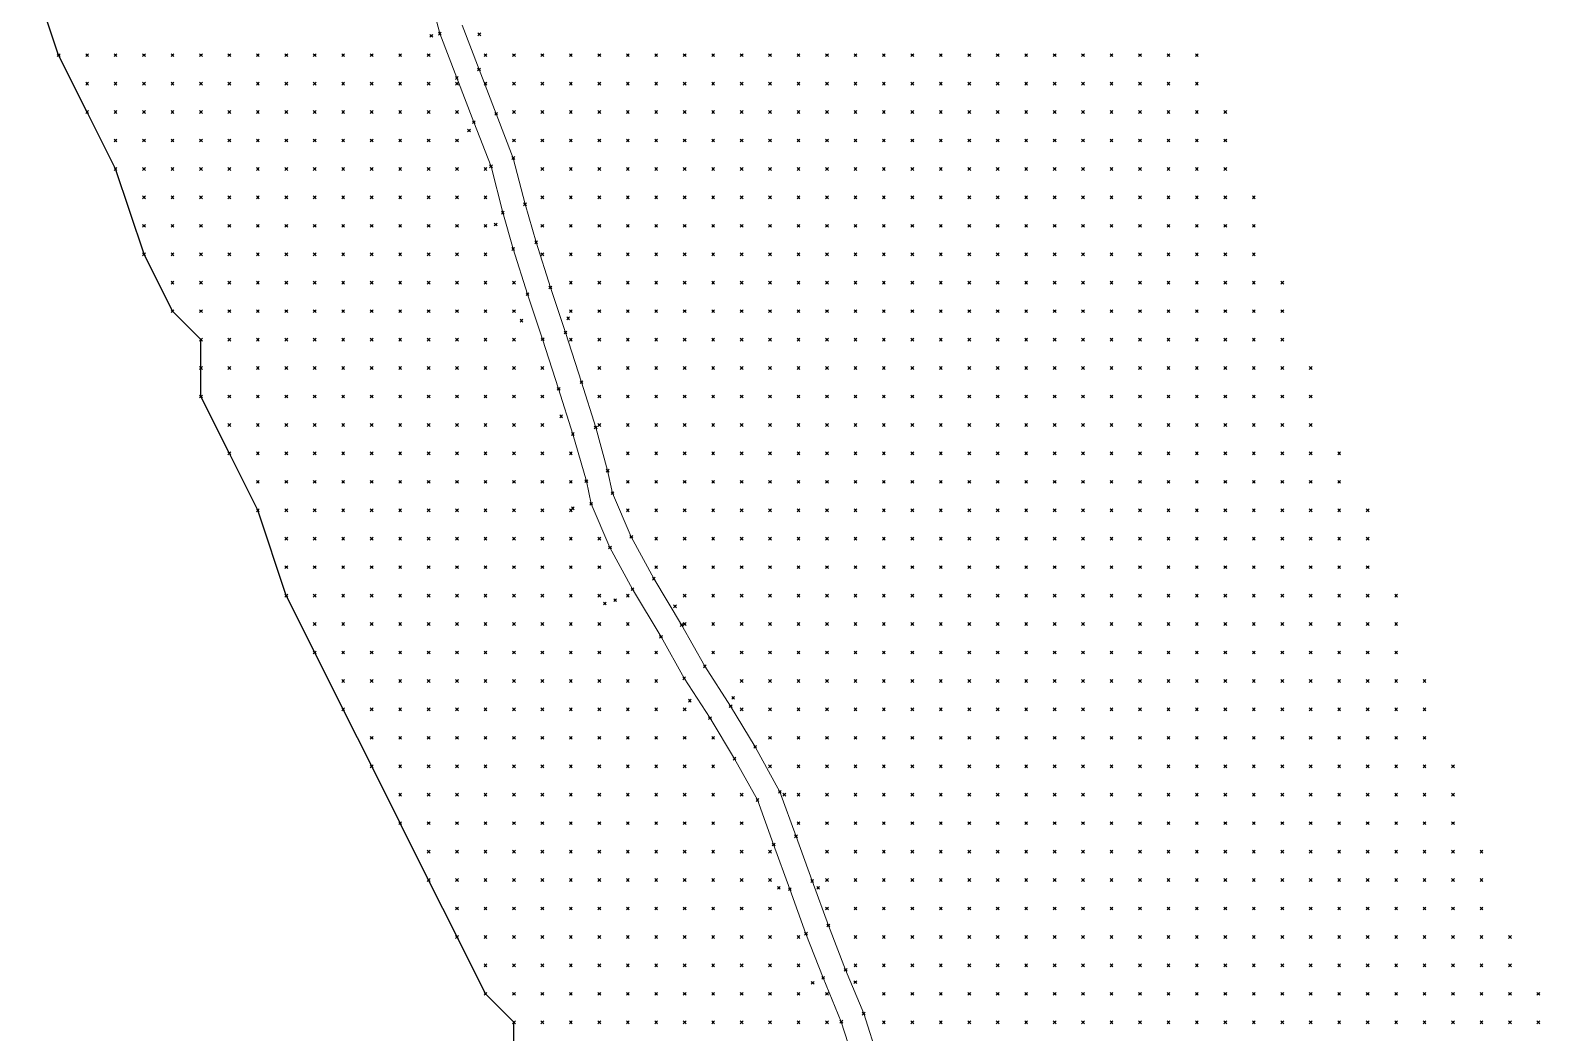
# Model space of a CAD drawing. Header units: metres. Extents: x 441556 to 446409, y 432338 to 461058.
# Drawn here: x 443426.7 to 443585.8, y 447405 to 447510.8 of the extents above; entities that cross this region are included whole.
import ezdxf

# ---------------------------------------------------------------- set-up
doc = ezdxf.new("R2010")
doc.units = ezdxf.units.M
doc.header["$MEASUREMENT"] = 0
doc.header["$PDMODE"] = 35
doc.header["$PDSIZE"] = 0.15
for name, color, linetype, lineweight in [('DTM-BRE-RevN_GRP_DRUM PAMANT', 2, 'Continuous', 0), ('DTM-NOK-RevN_LIDAR_co_lidar', 91, 'Continuous', 0), ('DTM-NOK-RevN_RTK', 32, 'Continuous', 0)]:
    doc.layers.add(name, color=color, linetype=linetype, lineweight=lineweight)
doc.layers.add('DTM-INT_YP', color=121, linetype='Continuous')

msp = doc.modelspace()

# ---------------------------------------------------------------- linework, layer by layer
at = {"layer": 'DTM-BRE-RevN_GRP_DRUM PAMANT'}
for p, q in [((443469.859, 447510.395, 376.251), (443468.827, 447514.362, 376.73)), ((443473.997, 447506.609, 375.806), (443472.207, 447511.278, 376.183)), ((443471.649, 447505.726, 375.873), (443469.859, 447510.395, 376.251)), ((443475.803, 447501.947, 375.134), (443473.997, 447506.609, 375.806)), ((443473.455, 447501.064, 375.201), (443471.649, 447505.726, 375.873)), ((443477.609, 447497.284, 374.691), (443475.803, 447501.947, 375.134)), ((443475.261, 447496.401, 374.759), (443473.455, 447501.064, 375.201)), ((443478.845, 447492.407, 374.227), (443477.609, 447497.284, 374.691)), ((443476.497, 447491.524, 374.295), (443475.261, 447496.401, 374.759)), ((443480.012, 447488.394, 373.707), (443478.845, 447492.407, 374.227)), ((443477.602, 447487.696, 373.775), (443476.497, 447491.524, 374.295)), ((443479.111, 447482.927, 373.375), (443477.602, 447487.696, 373.775)), ((443481.52, 447483.626, 373.307), (443480.012, 447488.394, 373.707)), ((443480.696, 447478.181, 372.615), (443479.111, 447482.927, 373.375)), ((443483.105, 447478.88, 372.547), (443481.52, 447483.626, 373.307)), ((443482.381, 447472.946, 372.055), (443480.696, 447478.181, 372.615)), ((443484.79, 447473.645, 371.987), (443483.105, 447478.88, 372.547)), ((443483.889, 447468.177, 371.695), (443482.381, 447472.946, 372.055)), ((443486.298, 447468.876, 371.627), (443484.79, 447473.645, 371.987)), ((443485.307, 447463.202, 371.175), (443483.889, 447468.177, 371.695)), ((443487.553, 447464.32, 371.107), (443486.298, 447468.876, 371.627)), ((443488.068, 447461.938, 370.947), (443487.553, 447464.32, 371.107)), ((443485.822, 447460.82, 371.015), (443485.307, 447463.202, 371.175)), ((443490.045, 447457.337, 370.667), (443488.068, 447461.938, 370.947)), ((443487.799, 447456.219, 370.735), (443485.822, 447460.82, 371.015)), ((443492.416, 447452.932, 370.387), (443490.045, 447457.337, 370.667)), ((443490.17, 447451.814, 370.455), (443487.799, 447456.219, 370.735)), ((443495.345, 447448.049, 370.107), (443492.416, 447452.932, 370.387)), ((443493.176, 447446.788, 370.175), (443490.17, 447451.814, 370.455)), ((443497.789, 447443.686, 369.787), (443495.345, 447448.049, 370.107)), ((443495.621, 447442.425, 369.855), (443493.176, 447446.788, 370.175)), ((443500.51, 447439.485, 369.307), (443497.789, 447443.686, 369.787)), ((443498.341, 447438.224, 369.375), (443495.621, 447442.425, 369.855)), ((443503.093, 447435.202, 369.107), (443500.51, 447439.485, 369.307)), ((443500.924, 447433.941, 369.175), (443498.341, 447438.224, 369.375)), ((443505.701, 447430.452, 369.147), (443503.093, 447435.202, 369.107)), ((443503.343, 447429.597, 369.215), (443500.924, 447433.941, 369.175)), ((443507.406, 447425.751, 368.907), (443505.701, 447430.452, 369.147)), ((443505.047, 447424.896, 368.975), (443503.343, 447429.597, 369.215)), ((443509.11, 447421.051, 368.587), (443507.406, 447425.751, 368.907)), ((443506.752, 447420.196, 368.655), (443505.047, 447424.896, 368.975)), ((443510.815, 447416.351, 368.347), (443509.11, 447421.051, 368.587)), ((443508.457, 447415.495, 368.415), (443506.752, 447420.196, 368.655)), ((443510.275, 447410.836, 368.055), (443508.457, 447415.495, 368.415)), ((443512.633, 447411.691, 367.987), (443510.815, 447416.351, 368.347)), ((443512.181, 447406.209, 367.971), (443510.275, 447410.836, 368.055)), ((443514.539, 447407.064, 367.903), (443512.633, 447411.691, 367.987)), ((443513.718, 447401.447, 367.614), (443512.181, 447406.209, 367.971)), ((443516.076, 447402.303, 367.546), (443514.539, 447407.064, 367.903))]:
    msp.add_line(p, q, dxfattribs=at)
at = {"layer": 'DTM-INT_YP'}
msp.add_polyline3d([(443477.677, 447403.154, 340.201), (443477.677, 447406.153, 340.443), (443474.677, 447409.153, 340.659), (443471.678, 447415.151, 340.824), (443468.679, 447421.15, 342.019), (443465.679, 447427.149, 342.093), (443462.68, 447433.147, 340.797), (443459.681, 447439.146, 341.431), (443456.681, 447445.145, 340.897), (443453.682, 447451.143, 341.573), (443450.683, 447460.141, 342.5), (443447.683, 447466.14, 341.326), (443444.684, 447472.139, 341.848), (443444.684, 447475.138, 342.542), (443444.684, 447478.137, 343.616), (443441.685, 447481.137, 342.901), (443438.685, 447487.136, 342.373), (443435.686, 447496.134, 341.888), (443432.687, 447502.132, 341.325), (443429.687, 447508.131, 341.134), (443426.688, 447517.129, 341.625)], dxfattribs=at)
at = {"layer": 'DTM-NOK-RevN_LIDAR_co_lidar'}
for p in [(443429.687, 447508.131, 341.134), (443432.687, 447508.131, 342.328), (443435.686, 447508.131, 344.537), (443438.685, 447508.131, 347.567), (443441.685, 447508.131, 349.682), (443444.684, 447508.131, 351.967), (443447.683, 447508.131, 354.749), (443450.683, 447508.131, 359.576), (443453.682, 447508.131, 363.492), (443456.681, 447508.131, 366.426), (443459.681, 447508.131, 368.92), (443462.68, 447508.131, 371.342), (443465.679, 447508.131, 373.84), (443468.679, 447508.131, 375.548), (443474.677, 447508.131, 376.916), (443477.677, 447508.131, 379.18), (443480.676, 447508.131, 382.529), (443483.675, 447508.131, 385.843), (443486.675, 447508.131, 388.402), (443489.674, 447508.131, 390.501), (443492.674, 447508.131, 392.57), (443495.673, 447508.131, 394.82), (443498.672, 447508.131, 396.999), (443501.672, 447508.131, 399.299), (443504.671, 447508.131, 401.37), (443507.67, 447508.131, 403.72), (443510.67, 447508.131, 406.083), (443513.669, 447508.131, 409.707), (443516.668, 447508.131, 411.859), (443519.668, 447508.131, 414.177), (443522.667, 447508.131, 416.683), (443525.666, 447508.131, 419.352), (443528.666, 447508.131, 421.698), (443531.665, 447508.131, 424.032), (443534.664, 447508.131, 426.702), (443537.664, 447508.131, 429.147), (443540.663, 447508.131, 431.486), (443543.662, 447508.131, 433.639), (443546.662, 447508.131, 435.619), (443549.661, 447508.131, 437.579), (443432.687, 447505.132, 341.755), (443435.686, 447505.132, 343.776), (443438.685, 447505.132, 346.67), (443441.685, 447505.132, 349.043), (443444.684, 447505.132, 351.327), (443447.683, 447505.132, 353.792), (443450.683, 447505.132, 358.558), (443453.682, 447505.132, 362.561), (443456.681, 447505.132, 365.473), (443459.681, 447505.132, 367.897), (443462.68, 447505.132, 370.06), (443465.679, 447505.132, 372.421), (443468.679, 447505.132, 374.502), (443471.678, 447505.132, 375.445), (443474.677, 447505.132, 376.021), (443477.677, 447505.132, 377.73), (443480.676, 447505.132, 381.147), (443483.675, 447505.132, 384.523), (443486.675, 447505.132, 386.901), (443489.674, 447505.132, 389.066), (443492.674, 447505.132, 391.221), (443495.673, 447505.132, 393.455), (443498.672, 447505.132, 395.8), (443501.672, 447505.132, 398.101), (443504.671, 447505.132, 400.248), (443507.67, 447505.132, 402.52), (443510.67, 447505.132, 404.952), (443513.669, 447505.132, 408.651), (443516.668, 447505.132, 410.884), (443519.668, 447505.132, 413.239), (443522.667, 447505.132, 415.695), (443525.666, 447505.132, 418.465), (443528.666, 447505.132, 421.221), (443531.665, 447505.132, 423.746), (443534.664, 447505.132, 426.204), (443537.664, 447505.132, 428.719), (443540.663, 447505.132, 430.956), (443543.662, 447505.132, 432.88), (443546.662, 447505.132, 434.811), (443549.661, 447505.132, 436.883), (443432.687, 447502.132, 341.325), (443435.686, 447502.132, 343.061), (443438.685, 447502.132, 345.597), (443441.685, 447502.132, 348.299), (443444.684, 447502.132, 350.489), (443447.683, 447502.132, 352.755), (443450.683, 447502.132, 357.172), (443453.682, 447502.132, 361.516), (443456.681, 447502.132, 364.188), (443459.681, 447502.132, 366.449), (443462.68, 447502.132, 368.551), (443465.679, 447502.132, 370.62), (443468.679, 447502.132, 372.848), (443471.678, 447502.132, 374.607), (443477.677, 447502.132, 376.491), (443480.676, 447502.132, 379.59), (443483.675, 447502.132, 382.967), (443486.675, 447502.132, 385.444), (443489.674, 447502.132, 387.687), (443492.674, 447502.132, 389.984), (443495.673, 447502.132, 392.29), (443498.672, 447502.132, 394.651), (443501.672, 447502.132, 396.95), (443504.671, 447502.132, 399.236), (443507.67, 447502.132, 401.617), (443510.67, 447502.132, 404.168), (443513.669, 447502.132, 407.26), (443516.668, 447502.132, 409.998), (443519.668, 447502.132, 412.472), (443522.667, 447502.132, 415.024), (443525.666, 447502.132, 417.835), (443528.666, 447502.132, 420.731), (443531.665, 447502.132, 423.276), (443534.664, 447502.132, 425.68), (443537.664, 447502.132, 428.111), (443540.663, 447502.132, 430.2), (443543.662, 447502.132, 432.092), (443546.662, 447502.132, 434.129), (443549.661, 447502.132, 436.356), (443552.66, 447502.132, 438.452), (443435.686, 447499.133, 342.414), (443438.685, 447499.133, 344.629), (443441.685, 447499.133, 347.44), (443444.684, 447499.133, 349.382), (443447.683, 447499.133, 351.451), (443450.683, 447499.133, 355.256), (443453.682, 447499.133, 360.001), (443456.681, 447499.133, 362.499), (443459.681, 447499.133, 364.598), (443462.68, 447499.133, 366.679), (443465.679, 447499.133, 368.744), (443468.679, 447499.133, 371.117), (443471.678, 447499.133, 373.521), (443477.677, 447499.133, 375.437), (443480.676, 447499.133, 377.671), (443483.675, 447499.133, 380.984), (443486.675, 447499.133, 384.015), (443489.674, 447499.133, 386.521), (443492.674, 447499.133, 388.922), (443495.673, 447499.133, 391.409), (443498.672, 447499.133, 393.781), (443501.672, 447499.133, 396.209), (443504.671, 447499.133, 398.67), (443507.67, 447499.133, 401.146), (443510.67, 447499.133, 403.583), (443513.669, 447499.133, 406.373), (443516.668, 447499.133, 409.052), (443519.668, 447499.133, 411.977), (443522.667, 447499.133, 414.563), (443525.666, 447499.133, 417.421), (443528.666, 447499.133, 420.288), (443531.665, 447499.133, 422.795), (443534.664, 447499.133, 425.221), (443537.664, 447499.133, 427.574), (443540.663, 447499.133, 429.575), (443543.662, 447499.133, 431.49), (443546.662, 447499.133, 433.564), (443549.661, 447499.133, 435.686), (443552.66, 447499.133, 437.696), (443435.686, 447496.134, 341.888), (443438.685, 447496.134, 343.737), (443441.685, 447496.134, 346.558), (443444.684, 447496.134, 348.509), (443447.683, 447496.134, 350.374), (443450.683, 447496.134, 353.497), (443453.682, 447496.134, 357.703), (443456.681, 447496.134, 360.556), (443459.681, 447496.134, 362.625), (443462.68, 447496.134, 364.548), (443465.679, 447496.134, 367.022), (443468.679, 447496.134, 369.656), (443471.678, 447496.134, 372.282), (443474.677, 447496.134, 374.035), (443480.676, 447496.134, 376.235), (443483.675, 447496.134, 379.206), (443486.675, 447496.134, 382.642), (443489.674, 447496.134, 385.512), (443492.674, 447496.134, 388.079), (443495.673, 447496.134, 390.833), (443498.672, 447496.134, 393.372), (443501.672, 447496.134, 395.763), (443504.671, 447496.134, 398.127), (443507.67, 447496.134, 400.522), (443510.67, 447496.134, 403.255), (443513.669, 447496.134, 405.931), (443516.668, 447496.134, 408.611), (443519.668, 447496.134, 411.594), (443522.667, 447496.134, 414.138), (443525.666, 447496.134, 417.025), (443528.666, 447496.134, 419.813), (443531.665, 447496.134, 422.052), (443534.664, 447496.134, 424.321), (443537.664, 447496.134, 426.841), (443540.663, 447496.134, 428.959), (443543.662, 447496.134, 430.911), (443546.662, 447496.134, 432.854), (443549.661, 447496.134, 434.738), (443552.66, 447496.134, 436.745), (443438.685, 447493.134, 343.013), (443441.685, 447493.134, 345.698), (443444.684, 447493.134, 347.766), (443447.683, 447493.134, 349.667), (443450.683, 447493.134, 352.162), (443453.682, 447493.134, 355.401), (443456.681, 447493.134, 358.545), (443459.681, 447493.134, 360.645), (443462.68, 447493.134, 363.022), (443465.679, 447493.134, 365.772), (443468.679, 447493.134, 368.382), (443471.678, 447493.134, 371.071), (443474.677, 447493.134, 373.377), (443480.676, 447493.134, 375.367), (443483.675, 447493.134, 378.086), (443486.675, 447493.134, 381.691), (443489.674, 447493.134, 384.856), (443492.674, 447493.134, 387.531), (443495.673, 447493.134, 390.42), (443498.672, 447493.134, 392.984), (443501.672, 447493.134, 395.247), (443504.671, 447493.134, 397.598), (443507.67, 447493.134, 399.871), (443510.67, 447493.134, 402.47), (443513.669, 447493.134, 405.326), (443516.668, 447493.134, 408.405), (443519.668, 447493.134, 410.648), (443522.667, 447493.134, 413.499), (443525.666, 447493.134, 416.378), (443528.666, 447493.134, 418.968), (443531.665, 447493.134, 421.182), (443534.664, 447493.134, 423.499), (443537.664, 447493.134, 425.831), (443540.663, 447493.134, 427.857), (443543.662, 447493.134, 429.967), (443546.662, 447493.134, 431.977), (443549.661, 447493.134, 433.824), (443552.66, 447493.134, 435.851), (443555.66, 447493.134, 438.011), (443438.685, 447490.135, 342.733), (443441.685, 447490.135, 344.833), (443444.684, 447490.135, 347.1), (443447.683, 447490.135, 349.281), (443450.683, 447490.135, 351.627), (443453.682, 447490.135, 354.189), (443456.681, 447490.135, 356.524), (443459.681, 447490.135, 358.944), (443462.68, 447490.135, 361.894), (443465.679, 447490.135, 364.88), (443468.679, 447490.135, 367.747), (443471.678, 447490.135, 370.508), (443474.677, 447490.135, 372.937), (443480.676, 447490.135, 374.743), (443483.675, 447490.135, 377.023), (443486.675, 447490.135, 380.704), (443489.674, 447490.135, 384.35), (443492.674, 447490.135, 387.129), (443495.673, 447490.135, 389.921), (443498.672, 447490.135, 392.402), (443501.672, 447490.135, 394.723), (443504.671, 447490.135, 397.148), (443507.67, 447490.135, 399.462), (443510.67, 447490.135, 401.872), (443513.669, 447490.135, 404.722), (443516.668, 447490.135, 407.784), (443519.668, 447490.135, 410.16), (443522.667, 447490.135, 413.255), (443525.666, 447490.135, 415.828), (443528.666, 447490.135, 418.359), (443531.665, 447490.135, 420.514), (443534.664, 447490.135, 422.846), (443537.664, 447490.135, 424.96), (443540.663, 447490.135, 427.005), (443543.662, 447490.135, 429.007), (443546.662, 447490.135, 430.788), (443549.661, 447490.135, 432.6), (443552.66, 447490.135, 434.637), (443555.66, 447490.135, 436.815), (443438.685, 447487.136, 342.373), (443441.685, 447487.136, 344.242), (443444.684, 447487.136, 346.374), (443447.683, 447487.136, 348.554), (443450.683, 447487.136, 350.966), (443453.682, 447487.136, 352.953), (443456.681, 447487.136, 355.421), (443459.681, 447487.136, 358.298), (443462.68, 447487.136, 361.799), (443465.679, 447487.136, 364.793), (443468.679, 447487.136, 367.611), (443471.678, 447487.136, 370.483), (443474.677, 447487.136, 372.819), (443480.676, 447487.136, 374.127), (443483.675, 447487.136, 376.07), (443486.675, 447487.136, 379.865), (443489.674, 447487.136, 383.866), (443492.674, 447487.136, 386.718), (443495.673, 447487.136, 389.228), (443498.672, 447487.136, 391.549), (443501.672, 447487.136, 394.078), (443504.671, 447487.136, 396.548), (443507.67, 447487.136, 398.939), (443510.67, 447487.136, 401.474), (443513.669, 447487.136, 404.135), (443516.668, 447487.136, 406.804), (443519.668, 447487.136, 409.699), (443522.667, 447487.136, 412.417), (443525.666, 447487.136, 415.012), (443528.666, 447487.136, 417.48), (443531.665, 447487.136, 419.801), (443534.664, 447487.136, 421.844), (443537.664, 447487.136, 423.728), (443540.663, 447487.136, 425.76), (443543.662, 447487.136, 427.726), (443546.662, 447487.136, 429.58), (443549.661, 447487.136, 431.539), (443552.66, 447487.136, 433.624), (443555.66, 447487.136, 435.713), (443441.685, 447484.136, 343.472), (443444.684, 447484.136, 345.452), (443447.683, 447484.136, 347.522), (443450.683, 447484.136, 349.856), (443453.682, 447484.136, 351.603), (443456.681, 447484.136, 354.828), (443459.681, 447484.136, 358.417), (443462.68, 447484.136, 361.941), (443465.679, 447484.136, 365.074), (443468.679, 447484.136, 367.657), (443471.678, 447484.136, 370.157), (443474.677, 447484.136, 372.331), (443477.677, 447484.136, 373.273), (443483.675, 447484.136, 375.05), (443486.675, 447484.136, 378.904), (443489.674, 447484.136, 383.192), (443492.674, 447484.136, 386.025), (443495.673, 447484.136, 388.464), (443498.672, 447484.136, 390.962), (443501.672, 447484.136, 393.278), (443504.671, 447484.136, 395.818), (443507.67, 447484.136, 398.326), (443510.67, 447484.136, 401.1), (443513.669, 447484.136, 403.786), (443516.668, 447484.136, 406.094), (443519.668, 447484.136, 409.202), (443522.667, 447484.136, 411.664), (443525.666, 447484.136, 414.301), (443528.666, 447484.136, 416.383), (443531.665, 447484.136, 418.577), (443534.664, 447484.136, 420.492), (443537.664, 447484.136, 422.401), (443540.663, 447484.136, 424.433), (443543.662, 447484.136, 426.547), (443546.662, 447484.136, 428.56), (443549.661, 447484.136, 430.554), (443552.66, 447484.136, 432.615), (443555.66, 447484.136, 434.757), (443558.659, 447484.136, 436.96), (443441.685, 447481.137, 342.901), (443444.684, 447481.137, 344.597), (443447.683, 447481.137, 346.845), (443450.683, 447481.137, 348.822), (443453.682, 447481.137, 350.03), (443456.681, 447481.137, 354.389), (443459.681, 447481.137, 357.75), (443462.68, 447481.137, 361.442), (443465.679, 447481.137, 364.684), (443468.679, 447481.137, 367.095), (443471.678, 447481.137, 369.247), (443474.677, 447481.137, 371.343), (443477.677, 447481.137, 372.683), (443483.675, 447481.137, 373.938), (443486.675, 447481.137, 377.608), (443489.674, 447481.137, 382.326), (443492.674, 447481.137, 385.188), (443495.673, 447481.137, 387.571), (443498.672, 447481.137, 389.979), (443501.672, 447481.137, 392.615), (443504.671, 447481.137, 395.386), (443507.67, 447481.137, 398.036), (443510.67, 447481.137, 400.598), (443513.669, 447481.137, 403.648), (443516.668, 447481.137, 406.181), (443519.668, 447481.137, 408.561), (443522.667, 447481.137, 411.517), (443525.666, 447481.137, 413.377), (443528.666, 447481.137, 415.44), (443531.665, 447481.137, 417.353), (443534.664, 447481.137, 418.978), (443537.664, 447481.137, 420.992), (443540.663, 447481.137, 423.049), (443543.662, 447481.137, 425.253), (443546.662, 447481.137, 427.465), (443549.661, 447481.137, 429.57), (443552.66, 447481.137, 431.694), (443555.66, 447481.137, 433.868), (443558.659, 447481.137, 436.038), (443444.684, 447478.137, 343.616), (443447.683, 447478.137, 345.742), (443450.683, 447478.137, 347.312), (443453.682, 447478.137, 348.807), (443456.681, 447478.137, 352.603), (443459.681, 447478.137, 357.055), (443462.68, 447478.137, 360.715), (443465.679, 447478.137, 363.778), (443468.679, 447478.137, 365.958), (443471.678, 447478.137, 367.781), (443474.677, 447478.137, 369.776), (443477.677, 447478.137, 371.639), (443483.675, 447478.137, 373.012), (443486.675, 447478.137, 376.003), (443489.674, 447478.137, 380.788), (443492.674, 447478.137, 383.991), (443495.673, 447478.137, 386.549), (443498.672, 447478.137, 389.19), (443501.672, 447478.137, 391.784), (443504.671, 447478.137, 394.637), (443507.67, 447478.137, 397.745), (443510.67, 447478.137, 400.634), (443513.669, 447478.137, 403.138), (443516.668, 447478.137, 405.746), (443519.668, 447478.137, 408.465), (443522.667, 447478.137, 410.448), (443525.666, 447478.137, 412.54), (443528.666, 447478.137, 414.322), (443531.665, 447478.137, 416.027), (443534.664, 447478.137, 417.776), (443537.664, 447478.137, 419.717), (443540.663, 447478.137, 421.839), (443543.662, 447478.137, 423.894), (443546.662, 447478.137, 426.074), (443549.661, 447478.137, 428.336), (443552.66, 447478.137, 430.411), (443555.66, 447478.137, 432.562), (443558.659, 447478.137, 434.893), (443444.684, 447475.138, 342.542), (443447.683, 447475.138, 344.632), (443450.683, 447475.138, 346.182), (443453.682, 447475.138, 348.061), (443456.681, 447475.138, 350.147), (443459.681, 447475.138, 354.368), (443462.68, 447475.138, 358.871), (443465.679, 447475.138, 362.183), (443468.679, 447475.138, 363.85), (443471.678, 447475.138, 365.566), (443474.677, 447475.138, 367.872), (443477.677, 447475.138, 370.176), (443480.676, 447475.138, 371.74), (443486.675, 447475.138, 374.443), (443489.674, 447475.138, 378.855), (443492.674, 447475.138, 382.963), (443495.673, 447475.138, 385.83), (443498.672, 447475.138, 388.363), (443501.672, 447475.138, 391.087), (443504.671, 447475.138, 393.972), (443507.67, 447475.138, 397.638), (443510.67, 447475.138, 400.358), (443513.669, 447475.138, 402.971), (443516.668, 447475.138, 405.346), (443519.668, 447475.138, 407.508), (443522.667, 447475.138, 409.358), (443525.666, 447475.138, 411.315), (443528.666, 447475.138, 413.174), (443531.665, 447475.138, 414.703), (443534.664, 447475.138, 416.424), (443537.664, 447475.138, 418.411), (443540.663, 447475.138, 420.528), (443543.662, 447475.138, 422.688), (443546.662, 447475.138, 424.804), (443549.661, 447475.138, 426.877), (443552.66, 447475.138, 428.996), (443555.66, 447475.138, 431.216), (443558.659, 447475.138, 433.425), (443561.658, 447475.138, 435.597), (443444.684, 447472.139, 341.848), (443447.683, 447472.139, 343.157), (443450.683, 447472.139, 345.349), (443453.682, 447472.139, 347.122), (443456.681, 447472.139, 348.955), (443459.681, 447472.139, 352.64), (443462.68, 447472.139, 357.144), (443465.679, 447472.139, 360.33), (443468.679, 447472.139, 361.931), (443471.678, 447472.139, 363.439), (443474.677, 447472.139, 365.668), (443477.677, 447472.139, 368.398), (443480.676, 447472.139, 370.843), (443486.675, 447472.139, 373.605), (443489.674, 447472.139, 377.76), (443492.674, 447472.139, 382.024), (443495.673, 447472.139, 384.925), (443498.672, 447472.139, 387.644), (443501.672, 447472.139, 390.553), (443504.671, 447472.139, 394.063), (443507.67, 447472.139, 397.673), (443510.67, 447472.139, 400.246), (443513.669, 447472.139, 402.544), (443516.668, 447472.139, 404.587), (443519.668, 447472.139, 406.669), (443522.667, 447472.139, 408.342), (443525.666, 447472.139, 409.992), (443528.666, 447472.139, 411.791), (443531.665, 447472.139, 413.345), (443534.664, 447472.139, 415.086), (443537.664, 447472.139, 416.976), (443540.663, 447472.139, 419.088), (443543.662, 447472.139, 421.419), (443546.662, 447472.139, 423.561), (443549.661, 447472.139, 425.458), (443552.66, 447472.139, 427.498), (443555.66, 447472.139, 429.685), (443558.659, 447472.139, 431.788), (443561.658, 447472.139, 434.028), (443447.683, 447469.139, 342.107), (443450.683, 447469.139, 343.984), (443453.682, 447469.139, 346.56), (443456.681, 447469.139, 348.291), (443459.681, 447469.139, 350.672), (443462.68, 447469.139, 355.262), (443465.679, 447469.139, 357.985), (443468.679, 447469.139, 359.822), (443471.678, 447469.139, 361.839), (443474.677, 447469.139, 364.574), (443477.677, 447469.139, 367.5), (443480.676, 447469.139, 370.123), (443486.675, 447469.139, 372.496), (443489.674, 447469.139, 376.216), (443492.674, 447469.139, 381.376), (443495.673, 447469.139, 384.232), (443498.672, 447469.139, 387.077), (443501.672, 447469.139, 390.403), (443504.671, 447469.139, 393.972), (443507.67, 447469.139, 397.247), (443510.67, 447469.139, 399.705), (443513.669, 447469.139, 401.803), (443516.668, 447469.139, 403.475), (443519.668, 447469.139, 405.136), (443522.667, 447469.139, 406.824), (443525.666, 447469.139, 408.625), (443528.666, 447469.139, 410.123), (443531.665, 447469.139, 411.905), (443534.664, 447469.139, 413.722), (443537.664, 447469.139, 415.51), (443540.663, 447469.139, 417.544), (443543.662, 447469.139, 419.832), (443546.662, 447469.139, 421.968), (443549.661, 447469.139, 424.037), (443552.66, 447469.139, 426.255), (443555.66, 447469.139, 428.441), (443558.659, 447469.139, 430.636), (443561.658, 447469.139, 432.975), (443447.683, 447466.14, 341.326), (443450.683, 447466.14, 343.323), (443453.682, 447466.14, 346.028), (443456.681, 447466.14, 348.022), (443459.681, 447466.14, 350.65), (443462.68, 447466.14, 353.174), (443465.679, 447466.14, 355.552), (443468.679, 447466.14, 357.959), (443471.678, 447466.14, 360.938), (443474.677, 447466.14, 363.828), (443477.677, 447466.14, 366.586), (443480.676, 447466.14, 369.493), (443483.675, 447466.14, 371.196), (443489.674, 447466.14, 374.69), (443492.674, 447466.14, 379.622), (443495.673, 447466.14, 383.324), (443498.672, 447466.14, 387.199), (443501.672, 447466.14, 391.143), (443504.671, 447466.14, 394.025), (443507.67, 447466.14, 396.629), (443510.67, 447466.14, 398.753), (443513.669, 447466.14, 400.548), (443516.668, 447466.14, 401.952), (443519.668, 447466.14, 403.324), (443522.667, 447466.14, 404.999), (443525.666, 447466.14, 406.601), (443528.666, 447466.14, 408.223), (443531.665, 447466.14, 409.99), (443534.664, 447466.14, 412.04), (443537.664, 447466.14, 413.879), (443540.663, 447466.14, 415.877), (443543.662, 447466.14, 418.205), (443546.662, 447466.14, 420.266), (443549.661, 447466.14, 422.296), (443552.66, 447466.14, 424.67), (443555.66, 447466.14, 426.969), (443558.659, 447466.14, 429.164), (443561.658, 447466.14, 431.561), (443564.658, 447466.14, 434.066), (443450.683, 447463.141, 342.808), (443453.682, 447463.141, 345.21), (443456.681, 447463.141, 347.328), (443459.681, 447463.141, 349.671), (443462.68, 447463.141, 351.927), (443465.679, 447463.141, 354.143), (443468.679, 447463.141, 356.831), (443471.678, 447463.141, 360.027), (443474.677, 447463.141, 362.985), (443477.677, 447463.141, 366.152), (443480.676, 447463.141, 369.197), (443483.675, 447463.141, 370.88), (443489.674, 447463.141, 372.964), (443492.674, 447463.141, 377.451), (443495.673, 447463.141, 382.712), (443498.672, 447463.141, 386.715), (443501.672, 447463.141, 391.142), (443504.671, 447463.141, 393.51), (443507.67, 447463.141, 395.503), (443510.67, 447463.141, 397.484), (443513.669, 447463.141, 398.882), (443516.668, 447463.141, 400.36), (443519.668, 447463.141, 401.449), (443522.667, 447463.141, 402.61), (443525.666, 447463.141, 404.255), (443528.666, 447463.141, 406.07), (443531.665, 447463.141, 408.097), (443534.664, 447463.141, 410.275), (443537.664, 447463.141, 412.302), (443540.663, 447463.141, 414.3), (443543.662, 447463.141, 416.471), (443546.662, 447463.141, 418.536), (443549.661, 447463.141, 420.676), (443552.66, 447463.141, 423.101), (443555.66, 447463.141, 425.685), (443558.659, 447463.141, 428.131), (443561.658, 447463.141, 430.119), (443564.658, 447463.141, 432.583), (443450.683, 447460.141, 342.5), (443453.682, 447460.141, 344.681), (443456.681, 447460.141, 346.515), (443459.681, 447460.141, 348.517), (443462.68, 447460.141, 350.597), (443465.679, 447460.141, 352.957), (443468.679, 447460.141, 355.879), (443471.678, 447460.141, 359.374), (443474.677, 447460.141, 362.725), (443477.677, 447460.141, 366), (443480.676, 447460.141, 368.87), (443483.675, 447460.141, 370.557), (443489.674, 447460.141, 371.765), (443492.674, 447460.141, 374.962), (443495.673, 447460.141, 379.948), (443498.672, 447460.141, 384.687), (443501.672, 447460.141, 390.321), (443504.671, 447460.141, 392.328), (443507.67, 447460.141, 393.925), (443510.67, 447460.141, 395.542), (443513.669, 447460.141, 397), (443516.668, 447460.141, 398.518), (443519.668, 447460.141, 399.412), (443522.667, 447460.141, 400.37), (443525.666, 447460.141, 402.107), (443528.666, 447460.141, 404.013), (443531.665, 447460.141, 406.382), (443534.664, 447460.141, 408.702), (443537.664, 447460.141, 410.804), (443540.663, 447460.141, 412.984), (443543.662, 447460.141, 415.177), (443546.662, 447460.141, 417.084), (443549.661, 447460.141, 419.11), (443552.66, 447460.141, 421.545), (443555.66, 447460.141, 423.995), (443558.659, 447460.141, 426.319), (443561.658, 447460.141, 428.695), (443564.658, 447460.141, 431.085), (443567.657, 447460.141, 433.088), (443453.682, 447457.142, 343.689), (443456.681, 447457.142, 345.604), (443459.681, 447457.142, 347.433), (443462.68, 447457.142, 349.467), (443465.679, 447457.142, 352.086), (443468.679, 447457.142, 355.143), (443471.678, 447457.142, 358.63), (443474.677, 447457.142, 362.164), (443477.677, 447457.142, 365.305), (443480.676, 447457.142, 368.147), (443483.675, 447457.142, 370.181), (443486.675, 447457.142, 370.799), (443492.674, 447457.142, 373.021), (443495.673, 447457.142, 378.086), (443498.672, 447457.142, 384.173), (443501.672, 447457.142, 388.353), (443504.671, 447457.142, 390.389), (443507.67, 447457.142, 392.018), (443510.67, 447457.142, 393.406), (443513.669, 447457.142, 394.687), (443516.668, 447457.142, 396.141), (443519.668, 447457.142, 397.185), (443522.667, 447457.142, 398.4), (443525.666, 447457.142, 400.365), (443528.666, 447457.142, 402.663), (443531.665, 447457.142, 405.154), (443534.664, 447457.142, 407.299), (443537.664, 447457.142, 409.403), (443540.663, 447457.142, 411.416), (443543.662, 447457.142, 413.421), (443546.662, 447457.142, 415.535), (443549.661, 447457.142, 417.723), (443552.66, 447457.142, 419.893), (443555.66, 447457.142, 422.072), (443558.659, 447457.142, 424.427), (443561.658, 447457.142, 426.94), (443564.658, 447457.142, 429.393), (443567.657, 447457.142, 431.506), (443453.682, 447454.143, 342.641), (443456.681, 447454.143, 344.029), (443459.681, 447454.143, 346.218), (443462.68, 447454.143, 348.512), (443465.679, 447454.143, 351.18), (443468.679, 447454.143, 354.428), (443471.678, 447454.143, 357.976), (443474.677, 447454.143, 361.256), (443477.677, 447454.143, 364.356), (443480.676, 447454.143, 367.182), (443483.675, 447454.143, 369.353), (443486.675, 447454.143, 370.432), (443492.674, 447454.143, 371.633), (443495.673, 447454.143, 375.487), (443498.672, 447454.143, 381.28), (443501.672, 447454.143, 385.273), (443504.671, 447454.143, 387.554), (443507.67, 447454.143, 389.339), (443510.67, 447454.143, 390.952), (443513.669, 447454.143, 392.154), (443516.668, 447454.143, 393.447), (443519.668, 447454.143, 394.881), (443522.667, 447454.143, 396.598), (443525.666, 447454.143, 398.985), (443528.666, 447454.143, 401.455), (443531.665, 447454.143, 403.798), (443534.664, 447454.143, 405.79), (443537.664, 447454.143, 407.787), (443540.663, 447454.143, 409.842), (443543.662, 447454.143, 411.865), (443546.662, 447454.143, 413.885), (443549.661, 447454.143, 416.078), (443552.66, 447454.143, 418.33), (443555.66, 447454.143, 420.485), (443558.659, 447454.143, 422.71), (443561.658, 447454.143, 424.875), (443564.658, 447454.143, 427.005), (443567.657, 447454.143, 429.6), (443453.682, 447451.143, 341.573), (443456.681, 447451.143, 342.689), (443459.681, 447451.143, 345.364), (443462.68, 447451.143, 347.884), (443465.679, 447451.143, 350.373), (443468.679, 447451.143, 353.475), (443471.678, 447451.143, 357.023), (443474.677, 447451.143, 360.297), (443477.677, 447451.143, 363.259), (443480.676, 447451.143, 365.913), (443483.675, 447451.143, 368.178), (443486.675, 447451.143, 369.793), (443489.674, 447451.143, 370.364), (443495.673, 447451.143, 372.759), (443498.672, 447451.143, 377.39), (443501.672, 447451.143, 381.151), (443504.671, 447451.143, 383.676), (443507.67, 447451.143, 385.964), (443510.67, 447451.143, 388.191), (443513.669, 447451.143, 389.487), (443516.668, 447451.143, 390.773), (443519.668, 447451.143, 392.473), (443522.667, 447451.143, 394.296), (443525.666, 447451.143, 397.293), (443528.666, 447451.143, 400.19), (443531.665, 447451.143, 402.31), (443534.664, 447451.143, 404.216), (443537.664, 447451.143, 406.238), (443540.663, 447451.143, 408.439), (443543.662, 447451.143, 410.272), (443546.662, 447451.143, 411.827), (443549.661, 447451.143, 414.088), (443552.66, 447451.143, 416.598), (443555.66, 447451.143, 418.712), (443558.659, 447451.143, 421.009), (443561.658, 447451.143, 423.101), (443564.658, 447451.143, 425.382), (443567.657, 447451.143, 428.025), (443570.656, 447451.143, 430.298), (443456.681, 447448.144, 341.63), (443459.681, 447448.144, 344.294), (443462.68, 447448.144, 347.206), (443465.679, 447448.144, 349.731), (443468.679, 447448.144, 352.575), (443471.678, 447448.144, 355.724), (443474.677, 447448.144, 358.966), (443477.677, 447448.144, 361.897), (443480.676, 447448.144, 364.489), (443483.675, 447448.144, 366.848), (443486.675, 447448.144, 368.794), (443489.674, 447448.144, 369.875), (443495.673, 447448.144, 370.928), (443498.672, 447448.144, 373.981), (443501.672, 447448.144, 378.086), (443504.671, 447448.144, 380.224), (443507.67, 447448.144, 383.044), (443510.67, 447448.144, 385.261), (443513.669, 447448.144, 386.93), (443516.668, 447448.144, 388.347), (443519.668, 447448.144, 390.278), (443522.667, 447448.144, 392.084), (443525.666, 447448.144, 395.128), (443528.666, 447448.144, 398.721), (443531.665, 447448.144, 400.9), (443534.664, 447448.144, 402.743), (443537.664, 447448.144, 404.702), (443540.663, 447448.144, 406.81), (443543.662, 447448.144, 408.569), (443546.662, 447448.144, 410.045), (443549.661, 447448.144, 412.191), (443552.66, 447448.144, 414.659), (443555.66, 447448.144, 416.777), (443558.659, 447448.144, 419.056), (443561.658, 447448.144, 421.277), (443564.658, 447448.144, 423.645), (443567.657, 447448.144, 426.451), (443570.656, 447448.144, 428.917), (443456.681, 447445.145, 340.897), (443459.681, 447445.145, 343.375), (443462.68, 447445.145, 346.676), (443465.679, 447445.145, 349.274), (443468.679, 447445.145, 351.858), (443471.678, 447445.145, 354.562), (443474.677, 447445.145, 357.393), (443477.677, 447445.145, 360.424), (443480.676, 447445.145, 363.019), (443483.675, 447445.145, 365.193), (443486.675, 447445.145, 367.234), (443489.674, 447445.145, 368.779), (443492.674, 447445.145, 369.599), (443498.672, 447445.145, 371.597), (443501.672, 447445.145, 375.506), (443504.671, 447445.145, 377.645), (443507.67, 447445.145, 380.351), (443510.67, 447445.145, 382.427), (443513.669, 447445.145, 384.37), (443516.668, 447445.145, 386.109), (443519.668, 447445.145, 388.216), (443522.667, 447445.145, 390.218), (443525.666, 447445.145, 393.333), (443528.666, 447445.145, 396.814), (443531.665, 447445.145, 399.143), (443534.664, 447445.145, 401.194), (443537.664, 447445.145, 403.024), (443540.663, 447445.145, 404.984), (443543.662, 447445.145, 406.865), (443546.662, 447445.145, 408.561), (443549.661, 447445.145, 410.497), (443552.66, 447445.145, 412.713), (443555.66, 447445.145, 415.004), (443558.659, 447445.145, 417.39), (443561.658, 447445.145, 419.723), (443564.658, 447445.145, 422.247), (443567.657, 447445.145, 425.204), (443570.656, 447445.145, 427.396), (443459.681, 447442.145, 342.518), (443462.68, 447442.145, 346.419), (443465.679, 447442.145, 349.026), (443468.679, 447442.145, 351.311), (443471.678, 447442.145, 353.568), (443474.677, 447442.145, 356.127), (443477.677, 447442.145, 359.07), (443480.676, 447442.145, 361.482), (443483.675, 447442.145, 363.479), (443486.675, 447442.145, 365.49), (443489.674, 447442.145, 367.128), (443492.674, 447442.145, 368.408), (443501.672, 447442.145, 372.279), (443504.671, 447442.145, 374.804), (443507.67, 447442.145, 377.262), (443510.67, 447442.145, 379.674), (443513.669, 447442.145, 382.233), (443516.668, 447442.145, 384.193), (443519.668, 447442.145, 386.401), (443522.667, 447442.145, 388.729), (443525.666, 447442.145, 391.85), (443528.666, 447442.145, 394.903), (443531.665, 447442.145, 397.308), (443534.664, 447442.145, 399.514), (443537.664, 447442.145, 401.33), (443540.663, 447442.145, 403.281), (443543.662, 447442.145, 405.371), (443546.662, 447442.145, 407.252), (443549.661, 447442.145, 409.057), (443552.66, 447442.145, 411.148), (443555.66, 447442.145, 413.538), (443558.659, 447442.145, 415.974), (443561.658, 447442.145, 418.455), (443564.658, 447442.145, 421.178), (443567.657, 447442.145, 423.938), (443570.656, 447442.145, 426.166), (443573.656, 447442.145, 429.725), (443459.681, 447439.146, 341.431), (443462.68, 447439.146, 345.664), (443465.679, 447439.146, 348.468), (443468.679, 447439.146, 350.581), (443471.678, 447439.146, 352.606), (443474.677, 447439.146, 355.127), (443477.677, 447439.146, 357.774), (443480.676, 447439.146, 359.908), (443483.675, 447439.146, 361.776), (443486.675, 447439.146, 363.636), (443489.674, 447439.146, 365.241), (443492.674, 447439.146, 366.71), (443495.673, 447439.146, 368.295), (443501.672, 447439.146, 370.084), (443504.671, 447439.146, 372.248), (443507.67, 447439.146, 374.651), (443510.67, 447439.146, 377.279), (443513.669, 447439.146, 380.505), (443516.668, 447439.146, 382.655), (443519.668, 447439.146, 384.997), (443522.667, 447439.146, 387.558), (443525.666, 447439.146, 390.485), (443528.666, 447439.146, 393.362), (443531.665, 447439.146, 395.739), (443534.664, 447439.146, 397.854), (443537.664, 447439.146, 399.793), (443540.663, 447439.146, 401.689), (443543.662, 447439.146, 403.798), (443546.662, 447439.146, 405.766), (443549.661, 447439.146, 407.584), (443552.66, 447439.146, 409.759), (443555.66, 447439.146, 412.182), (443558.659, 447439.146, 414.563), (443561.658, 447439.146, 417.136), (443564.658, 447439.146, 419.792), (443567.657, 447439.146, 422.407), (443570.656, 447439.146, 425.29), (443573.656, 447439.146, 428.899), (443462.68, 447436.147, 343.319), (443465.679, 447436.147, 347.169), (443468.679, 447436.147, 349.675), (443471.678, 447436.147, 351.723), (443474.677, 447436.147, 354.124), (443477.677, 447436.147, 356.447), (443480.676, 447436.147, 358.315), (443483.675, 447436.147, 359.979), (443486.675, 447436.147, 361.653), (443489.674, 447436.147, 363.319), (443492.674, 447436.147, 364.948), (443495.673, 447436.147, 366.694), (443498.672, 447436.147, 368.571), (443504.671, 447436.147, 370.682), (443507.67, 447436.147, 372.954), (443510.67, 447436.147, 375.677), (443513.669, 447436.147, 379.058), (443516.668, 447436.147, 381.326), (443519.668, 447436.147, 383.82), (443522.667, 447436.147, 386.421), (443525.666, 447436.147, 389.158), (443528.666, 447436.147, 391.849), (443531.665, 447436.147, 394.09), (443534.664, 447436.147, 396.101), (443537.664, 447436.147, 398.232), (443540.663, 447436.147, 400.148), (443543.662, 447436.147, 402.151), (443546.662, 447436.147, 404.125), (443549.661, 447436.147, 406.108), (443552.66, 447436.147, 408.422), (443555.66, 447436.147, 410.905), (443558.659, 447436.147, 413.443), (443561.658, 447436.147, 415.99), (443564.658, 447436.147, 418.351), (443567.657, 447436.147, 420.91), (443570.656, 447436.147, 424.205), (443573.656, 447436.147, 428.37), (443462.68, 447433.147, 340.797), (443465.679, 447433.147, 345.514), (443468.679, 447433.147, 348.731), (443471.678, 447433.147, 350.798), (443474.677, 447433.147, 352.971), (443477.677, 447433.147, 355.066), (443480.676, 447433.147, 356.746), (443483.675, 447433.147, 358.278), (443486.675, 447433.147, 359.8), (443489.674, 447433.147, 361.375), (443492.674, 447433.147, 363.194), (443495.673, 447433.147, 365.1), (443498.672, 447433.147, 367.215), (443504.671, 447433.147, 369.622), (443507.67, 447433.147, 371.575), (443510.67, 447433.147, 374.539), (443513.669, 447433.147, 377.977), (443516.668, 447433.147, 380.176), (443519.668, 447433.147, 382.809), (443522.667, 447433.147, 385.307), (443525.666, 447433.147, 387.837), (443528.666, 447433.147, 390.205), (443531.665, 447433.147, 392.21), (443534.664, 447433.147, 394.047), (443537.664, 447433.147, 396.225), (443540.663, 447433.147, 398.458), (443543.662, 447433.147, 400.699), (443546.662, 447433.147, 402.856), (443549.661, 447433.147, 404.921), (443552.66, 447433.147, 407.174), (443555.66, 447433.147, 409.74), (443558.659, 447433.147, 412.435), (443561.658, 447433.147, 414.971), (443564.658, 447433.147, 417.295), (443567.657, 447433.147, 419.777), (443570.656, 447433.147, 422.997), (443573.656, 447433.147, 427.338), (443576.655, 447433.147, 430.263), (443465.679, 447430.148, 343.904), (443468.679, 447430.148, 347.395), (443471.678, 447430.148, 349.638), (443474.677, 447430.148, 351.583), (443477.677, 447430.148, 353.549), (443480.676, 447430.148, 355.177), (443483.675, 447430.148, 356.597), (443486.675, 447430.148, 357.971), (443489.674, 447430.148, 359.527), (443492.674, 447430.148, 361.575), (443495.673, 447430.148, 363.701), (443498.672, 447430.148, 365.978), (443501.672, 447430.148, 368.412), (443507.67, 447430.148, 370.456), (443510.67, 447430.148, 373.393), (443513.669, 447430.148, 376.823), (443516.668, 447430.148, 379.317), (443519.668, 447430.148, 381.907), (443522.667, 447430.148, 384.26), (443525.666, 447430.148, 386.639), (443528.666, 447430.148, 388.477), (443531.665, 447430.148, 390.289), (443534.664, 447430.148, 392.089), (443537.664, 447430.148, 394.155), (443540.663, 447430.148, 396.548), (443543.662, 447430.148, 399.066), (443546.662, 447430.148, 401.592), (443549.661, 447430.148, 403.712), (443552.66, 447430.148, 405.811), (443555.66, 447430.148, 408.51), (443558.659, 447430.148, 411.241), (443561.658, 447430.148, 413.786), (443564.658, 447430.148, 416.369), (443567.657, 447430.148, 419.077), (443570.656, 447430.148, 421.91), (443573.656, 447430.148, 425.297), (443576.655, 447430.148, 429.003), (443465.679, 447427.149, 342.093), (443468.679, 447427.149, 345.794), (443471.678, 447427.149, 348.393), (443474.677, 447427.149, 350.323), (443477.677, 447427.149, 352.027), (443480.676, 447427.149, 353.555), (443483.675, 447427.149, 354.995), (443486.675, 447427.149, 356.45), (443489.674, 447427.149, 358.262), (443492.674, 447427.149, 360.346), (443495.673, 447427.149, 362.365), (443498.672, 447427.149, 364.832), (443501.672, 447427.149, 367.482), (443507.67, 447427.149, 369.5), (443510.67, 447427.149, 372.177), (443513.669, 447427.149, 375.594), (443516.668, 447427.149, 378.518), (443519.668, 447427.149, 380.728), (443522.667, 447427.149, 382.889), (443525.666, 447427.149, 384.832), (443528.666, 447427.149, 386.534), (443531.665, 447427.149, 388.522), (443534.664, 447427.149, 390.718), (443537.664, 447427.149, 392.846), (443540.663, 447427.149, 395.062), (443543.662, 447427.149, 397.568), (443546.662, 447427.149, 400.178), (443549.661, 447427.149, 402.545), (443552.66, 447427.149, 404.841), (443555.66, 447427.149, 407.454), (443558.659, 447427.149, 410.233), (443561.658, 447427.149, 412.739), (443564.658, 447427.149, 415.018), (443567.657, 447427.149, 417.982), (443570.656, 447427.149, 420.984), (443573.656, 447427.149, 424.337), (443576.655, 447427.149, 427.872), (443468.679, 447424.149, 343.795), (443471.678, 447424.149, 347.325), (443474.677, 447424.149, 349.268), (443477.677, 447424.149, 350.765), (443480.676, 447424.149, 352.331), (443483.675, 447424.149, 353.855), (443486.675, 447424.149, 355.562), (443489.674, 447424.149, 357.52), (443492.674, 447424.149, 359.532), (443495.673, 447424.149, 361.692), (443498.672, 447424.149, 364.235), (443501.672, 447424.149, 366.76), (443504.671, 447424.149, 368.58), (443510.67, 447424.149, 370.654), (443513.669, 447424.149, 374.146), (443516.668, 447424.149, 377.061), (443519.668, 447424.149, 379.161), (443522.667, 447424.149, 381.037), (443525.666, 447424.149, 382.969), (443528.666, 447424.149, 385.06), (443531.665, 447424.149, 387.166), (443534.664, 447424.149, 389.447), (443537.664, 447424.149, 391.602), (443540.663, 447424.149, 393.852), (443543.662, 447424.149, 396.553), (443546.662, 447424.149, 399.198), (443549.661, 447424.149, 401.58), (443552.66, 447424.149, 404.013), (443555.66, 447424.149, 406.588), (443558.659, 447424.149, 409.194), (443561.658, 447424.149, 411.605), (443564.658, 447424.149, 414.066), (443567.657, 447424.149, 417.004), (443570.656, 447424.149, 420.107), (443573.656, 447424.149, 423.264), (443576.655, 447424.149, 426.058), (443579.654, 447424.149, 428.232), (443468.679, 447421.15, 342.019), (443471.678, 447421.15, 345.782), (443474.677, 447421.15, 348.203), (443477.677, 447421.15, 349.673), (443480.676, 447421.15, 351.2), (443483.675, 447421.15, 352.901), (443486.675, 447421.15, 354.744), (443489.674, 447421.15, 356.636), (443492.674, 447421.15, 358.788), (443495.673, 447421.15, 361.196), (443498.672, 447421.15, 363.679), (443501.672, 447421.15, 365.978), (443504.671, 447421.15, 368.063), (443510.67, 447421.15, 369.478), (443513.669, 447421.15, 372.853), (443516.668, 447421.15, 375.3), (443519.668, 447421.15, 377.389), (443522.667, 447421.15, 379.529), (443525.666, 447421.15, 381.517), (443528.666, 447421.15, 383.785), (443531.665, 447421.15, 385.925), (443534.664, 447421.15, 388.164), (443537.664, 447421.15, 390.427), (443540.663, 447421.15, 392.861), (443543.662, 447421.15, 395.468), (443546.662, 447421.15, 398.298), (443549.661, 447421.15, 400.809), (443552.66, 447421.15, 403.238), (443555.66, 447421.15, 405.948), (443558.659, 447421.15, 408.249), (443561.658, 447421.15, 410.512), (443564.658, 447421.15, 412.899), (443567.657, 447421.15, 415.505), (443570.656, 447421.15, 418.042), (443573.656, 447421.15, 421), (443576.655, 447421.15, 423.686), (443579.654, 447421.15, 425.273), (443471.678, 447418.151, 343.306), (443474.677, 447418.151, 345.51), (443477.677, 447418.151, 347.334), (443480.676, 447418.151, 349.234), (443483.675, 447418.151, 351.356), (443486.675, 447418.151, 353.702), (443489.674, 447418.151, 355.841), (443492.674, 447418.151, 358.034), (443495.673, 447418.151, 360.253), (443498.672, 447418.151, 362.529), (443501.672, 447418.151, 365.039), (443504.671, 447418.151, 367.315), (443510.67, 447418.151, 368.695), (443513.669, 447418.151, 370.974), (443516.668, 447418.151, 373.935), (443519.668, 447418.151, 376.18), (443522.667, 447418.151, 378.36), (443525.666, 447418.151, 380.144), (443528.666, 447418.151, 382.315), (443531.665, 447418.151, 384.481), (443534.664, 447418.151, 386.85), (443537.664, 447418.151, 389.361), (443540.663, 447418.151, 392.053), (443543.662, 447418.151, 394.479), (443546.662, 447418.151, 397.191), (443549.661, 447418.151, 399.903), (443552.66, 447418.151, 402.389), (443555.66, 447418.151, 404.951), (443558.659, 447418.151, 407.16), (443561.658, 447418.151, 409.421), (443564.658, 447418.151, 411.623), (443567.657, 447418.151, 413.916), (443570.656, 447418.151, 416.484), (443573.656, 447418.151, 419.057), (443576.655, 447418.151, 421.284), (443579.654, 447418.151, 423.225), (443471.678, 447415.151, 340.824), (443474.677, 447415.151, 342.53), (443477.677, 447415.151, 344.834), (443480.676, 447415.151, 347.267), (443483.675, 447415.151, 349.885), (443486.675, 447415.151, 352.602), (443489.674, 447415.151, 354.972), (443492.674, 447415.151, 357.07), (443495.673, 447415.151, 359.3), (443498.672, 447415.151, 361.809), (443501.672, 447415.151, 363.958), (443504.671, 447415.151, 366.105), (443507.67, 447415.151, 368.051), (443513.669, 447415.151, 369.437), (443516.668, 447415.151, 372.654), (443519.668, 447415.151, 375.243), (443522.667, 447415.151, 377.218), (443525.666, 447415.151, 378.964), (443528.666, 447415.151, 380.918), (443531.665, 447415.151, 383.127), (443534.664, 447415.151, 385.589), (443537.664, 447415.151, 388.168), (443540.663, 447415.151, 390.97), (443543.662, 447415.151, 393.483), (443546.662, 447415.151, 396.003), (443549.661, 447415.151, 398.733), (443552.66, 447415.151, 401.293), (443555.66, 447415.151, 403.574), (443558.659, 447415.151, 405.695), (443561.658, 447415.151, 407.852), (443564.658, 447415.151, 409.899), (443567.657, 447415.151, 411.803), (443570.656, 447415.151, 414.231), (443573.656, 447415.151, 416.975), (443576.655, 447415.151, 419.393), (443579.654, 447415.151, 420.999), (443582.654, 447415.151, 422.95), (443474.677, 447412.152, 341.471), (443477.677, 447412.152, 343.281), (443480.676, 447412.152, 345.724), (443483.675, 447412.152, 348.612), (443486.675, 447412.152, 351.346), (443489.674, 447412.152, 353.792), (443492.674, 447412.152, 356.042), (443495.673, 447412.152, 358.248), (443498.672, 447412.152, 360.673), (443501.672, 447412.152, 362.826), (443504.671, 447412.152, 365.137), (443507.67, 447412.152, 367.396), (443513.669, 447412.152, 368.493), (443516.668, 447412.152, 370.824), (443519.668, 447412.152, 374.39), (443522.667, 447412.152, 376.281), (443525.666, 447412.152, 378.051), (443528.666, 447412.152, 379.845), (443531.665, 447412.152, 382.18), (443534.664, 447412.152, 384.817), (443537.664, 447412.152, 387.52), (443540.663, 447412.152, 390.07), (443543.662, 447412.152, 392.514), (443546.662, 447412.152, 394.904), (443549.661, 447412.152, 397.435), (443552.66, 447412.152, 399.98), (443555.66, 447412.152, 402.181), (443558.659, 447412.152, 404.169), (443561.658, 447412.152, 406.062), (443564.658, 447412.152, 407.803), (443567.657, 447412.152, 409.384), (443570.656, 447412.152, 411.098), (443573.656, 447412.152, 414.276), (443576.655, 447412.152, 417.343), (443579.654, 447412.152, 419.851), (443582.654, 447412.152, 423.031), (443474.677, 447409.153, 340.659), (443477.677, 447409.153, 341.397), (443480.676, 447409.153, 343.474), (443483.675, 447409.153, 346.842), (443486.675, 447409.153, 350.287), (443489.674, 447409.153, 353), (443492.674, 447409.153, 355.141), (443495.673, 447409.153, 357.295), (443498.672, 447409.153, 359.424), (443501.672, 447409.153, 361.652), (443504.671, 447409.153, 364.039), (443507.67, 447409.153, 366.36), (443510.67, 447409.153, 367.958), (443516.668, 447409.153, 369.917), (443519.668, 447409.153, 373.607), (443522.667, 447409.153, 375.204), (443525.666, 447409.153, 376.942), (443528.666, 447409.153, 379.093), (443531.665, 447409.153, 381.621), (443534.664, 447409.153, 384.201), (443537.664, 447409.153, 386.736), (443540.663, 447409.153, 389.143), (443543.662, 447409.153, 391.548), (443546.662, 447409.153, 393.942), (443549.661, 447409.153, 396.4), (443552.66, 447409.153, 398.756), (443555.66, 447409.153, 400.726), (443558.659, 447409.153, 402.461), (443561.658, 447409.153, 404.018), (443564.658, 447409.153, 405.581), (443567.657, 447409.153, 407.499), (443570.656, 447409.153, 409.601), (443573.656, 447409.153, 413.067), (443576.655, 447409.153, 417.188), (443579.654, 447409.153, 420.514), (443582.654, 447409.153, 423.763), (443585.653, 447409.153, 426.388), (443477.677, 447406.153, 340.443), (443480.676, 447406.153, 341.697), (443483.675, 447406.153, 344.796), (443486.675, 447406.153, 348.76), (443489.674, 447406.153, 351.887), (443492.674, 447406.153, 354.367), (443495.673, 447406.153, 356.581), (443498.672, 447406.153, 358.509), (443501.672, 447406.153, 360.638), (443504.671, 447406.153, 363.048), (443507.67, 447406.153, 365.399), (443510.67, 447406.153, 367.541), (443516.668, 447406.153, 368.705), (443519.668, 447406.153, 370.952), (443522.667, 447406.153, 373.629), (443525.666, 447406.153, 375.929), (443528.666, 447406.153, 378.471), (443531.665, 447406.153, 381.302), (443534.664, 447406.153, 383.834), (443537.664, 447406.153, 385.965), (443540.663, 447406.153, 388.099), (443543.662, 447406.153, 390.38), (443546.662, 447406.153, 392.767), (443549.661, 447406.153, 394.987), (443552.66, 447406.153, 396.826), (443555.66, 447406.153, 398.494), (443558.659, 447406.153, 400.374), (443561.658, 447406.153, 402.468), (443564.658, 447406.153, 404.39), (443567.657, 447406.153, 406.746), (443570.656, 447406.153, 409.623), (443573.656, 447406.153, 413.558), (443576.655, 447406.153, 418.029), (443579.654, 447406.153, 421.378), (443582.654, 447406.153, 423.924), (443585.653, 447406.153, 426.719)]:
    msp.add_point(p, dxfattribs=at)
at = {"layer": 'DTM-NOK-RevN_RTK'}
for p in [(443468.964, 447510.173, 376.743), (443469.859, 447510.395, 376.251), (443474.022, 447510.333, 376.608), (443473.997, 447506.609, 375.806), (443471.649, 447505.726, 375.873), (443475.803, 447501.947, 375.134), (443472.948, 447500.177, 375.253), (443473.455, 447501.064, 375.201), (443477.609, 447497.284, 374.691), (443475.261, 447496.401, 374.759), (443478.845, 447492.407, 374.227), (443475.757, 447490.265, 374.179), (443476.497, 447491.524, 374.295), (443477.602, 447487.696, 373.775), (443480.012, 447488.394, 373.707), (443479.111, 447482.927, 373.375), (443481.52, 447483.626, 373.307), (443478.471, 447480.14, 373.26), (443483.394, 447480.376, 373.102), (443480.696, 447478.181, 372.615), (443483.105, 447478.88, 372.547), (443482.381, 447472.946, 372.055), (443484.79, 447473.645, 371.987), (443482.654, 447470.039, 371.925), (443483.889, 447468.177, 371.695), (443486.298, 447468.876, 371.627), (443485.307, 447463.202, 371.175), (443487.553, 447464.32, 371.107), (443488.068, 447461.938, 370.947), (443483.879, 447460.342, 371.393), (443485.822, 447460.82, 371.015), (443490.045, 447457.337, 370.667), (443487.799, 447456.219, 370.735), (443492.416, 447452.932, 370.387), (443488.348, 447450.657, 370.78), (443490.17, 447451.814, 370.455), (443487.259, 447450.311, 370.459), (443494.658, 447450.018, 370.314), (443495.345, 447448.049, 370.107), (443493.176, 447446.788, 370.175), (443495.621, 447442.425, 369.855), (443497.789, 447443.686, 369.787), (443496.214, 447440.064, 369.675), (443500.51, 447439.485, 369.307), (443500.779, 447440.368, 369.693), (443498.341, 447438.224, 369.375), (443503.093, 447435.202, 369.107), (443500.924, 447433.941, 369.175), (443505.701, 447430.452, 369.147), (443506.176, 447430.162, 369.264), (443503.343, 447429.597, 369.215), (443505.047, 447424.896, 368.975), (443507.406, 447425.751, 368.907), (443505.603, 447420.325, 368.854), (443506.752, 447420.196, 368.655), (443509.11, 447421.051, 368.587), (443509.741, 447420.337, 368.695), (443508.457, 447415.495, 368.415), (443510.815, 447416.351, 368.347), (443510.275, 447410.836, 368.055), (443512.633, 447411.691, 367.987), (443509.156, 447410.318, 368.058), (443513.661, 447410.386, 368.21), (443512.181, 447406.209, 367.971), (443514.539, 447407.064, 367.903)]:
    msp.add_point(p, dxfattribs=at)

doc.saveas('drawing.dxf')
